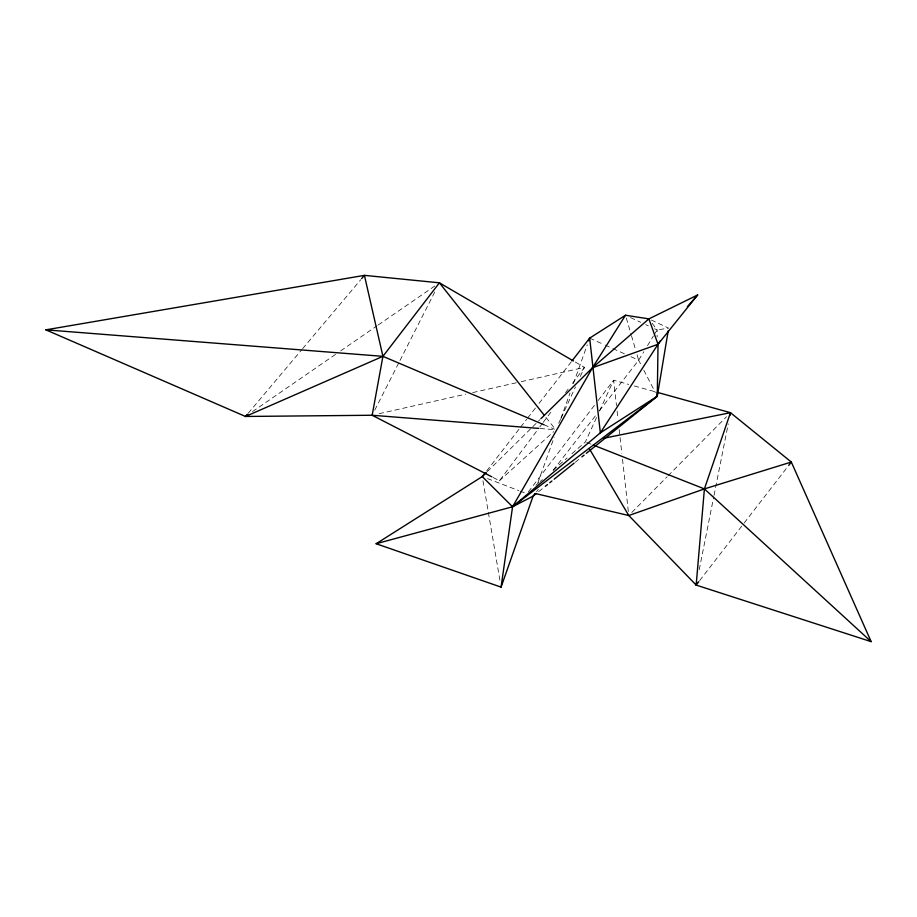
<?xml version="1.0" encoding="UTF-8"?>
<svg xmlns="http://www.w3.org/2000/svg" width="917" height="917" viewBox="0 0 917 917"><rect width="100%" height="100%" fill="white"/><g stroke="black" fill="none" stroke-linecap="round" stroke-linejoin="round"><path stroke-width="0.69" stroke-dasharray="4.58 3.44" d="M699.235 569.663L713.735 496.785M714.022 495.375L728.247 423.895M537.901 482.732L554.2 437.214M560.906 418.461L570.019 393.026M573.377 383.65L587.27 344.815M596.554 417.51L585.367 441.948L571.383 454.19M599.5 411.08L613.645 380.211L628.764 384.418M558.717 423.253L560.516 419.356M561.112 418.06L575.475 386.882M580.266 376.497L584.45 367.396L574.615 361.665M374.755 410.163L399.331 361.768M399.972 360.496L434.887 291.732M599.397 410.747L638.645 360.186L643.814 351.715M647.505 345.675L653.408 335.989M654.153 334.785L657.111 329.937L668.665 328.137L651.368 320.044M493.071 477.459L499.433 480.737L538.944 428.079M539.804 426.932L542.371 423.494M543.231 422.347L551.816 410.908M565.56 392.591L568.139 389.152M572.426 383.432L584.45 367.396L520.214 381.885M528.364 491.879L594.686 405.027M598.136 400.511L613.645 380.211L616.488 405.578M486.629 470.96L519.813 428.182M520.684 427.058L526.794 419.172M527.665 418.049L535.528 407.916M539.024 403.411L571.325 361.768M699.66 580.564L743.297 524.134M744.18 522.999L787.818 466.57M536.594 491.627L538.348 489.38M553.169 470.283L595.901 415.241M248.255 413.189L301.727 349.744M302.644 348.643L360.725 279.731M631.813 512.465L667.049 476.829M668.057 475.808L726.447 416.765M487.317 471.59L531.814 427.654M532.823 426.657L539.895 419.677M499.433 480.737L553.65 431.632M535.895 485.276L539.116 482.457M540.193 481.517L542.348 479.625M553.1 470.203L567.084 457.961M538.657 491.672L544.194 487.214M575.234 462.248L580.782 457.789M252.542 411.607L335.989 354.1M340.688 350.856L377.128 325.741M378.297 324.939L434.715 286.058M379.157 413.682L465.744 394.161M472.725 392.591L518.816 382.194M540.079 428.514L554.304 429.637M634.255 385.942L656.251 392.052M487.477 478.594L518.77 490.618M520.077 491.111L525.292 493.117M586.685 442.464L591.981 444.55M543.953 424.743L554.418 429.19M589.665 338.121L603.844 344.505M605.128 345.09L611.582 347.99M612.865 348.575L625.749 354.375M630.907 356.702L638.645 360.186L641.212 365.161M630.564 317.591L640.674 322.303M645.728 324.652L648.262 325.822M654.578 328.767L657.111 329.937L657.122 336.998M545.959 417.407L554.842 428.629M652.182 323.311L657.111 329.937M643.78 370.136L655.346 392.533M626.3 317.97L631.079 334.315M631.469 335.668L635.458 349.285M637.051 354.741L638.645 360.186M482.972 480.783L499.88 580.129M617.118 411.217L617.898 418.267M619.17 429.546L621.852 453.502M622.483 459.142L628.477 512.706"/><path stroke-width="1.38" d="M603.501 438.292L730.471 412.684L791.314 462.053L871.15 641.636L696.163 585.08L704.405 488.91L730.471 412.684L657.627 392.442M501.072 587.121L512.569 506.757L592.485 367.751L625.497 315.242L648.904 318.887L697.631 294.965L658.028 344.276L600.348 432.835L512.569 506.757L376.142 543.735L501.072 587.121L533.109 496.12L534.852 493.873M668.195 330.911L657.283 396.259L586.33 453.33M589.7 449.307L628.787 515.526L696.163 585.08L696.725 582.272M729.921 415.493L730.471 412.684M588.714 340.803L589.665 338.121L625.497 315.242M660.297 340.815L658.028 344.276L657.283 396.259L512.569 506.757L482.262 476.588L376.142 543.735M484.887 473.206L482.262 476.588L486.308 472.599M572.208 360.633L589.665 338.121L600.348 432.835L657.283 396.259L657.271 392.029M696.163 585.08L698.788 581.699M788.689 465.446L791.314 462.053L704.405 488.91L628.787 515.526L535.241 493.495M573.389 360.954L439.415 282.814L364.416 275.364L45.85 329.845L245.492 416.467L247.338 414.278M361.653 278.642L364.416 275.364L382.928 356.346L372.164 415.252L491.799 476.806M687.349 306.737L697.631 294.965M540.915 418.668L592.485 367.751L648.904 318.887L658.028 344.276L592.485 367.751M536.434 493.449L533.109 496.12L512.569 506.757M545.306 486.319L547.518 484.531M549.741 482.755L551.954 480.966M554.177 479.178L574.134 463.131M581.894 456.895L584.106 455.107M538.657 428.399L372.164 415.252L245.492 416.467L247.842 414.851M245.492 416.467L382.928 356.346L439.415 282.814L544.182 415.172M45.85 329.845L382.928 356.346L543.953 424.743M593.299 445.077L704.405 488.91L871.15 641.636"/></g></svg>
